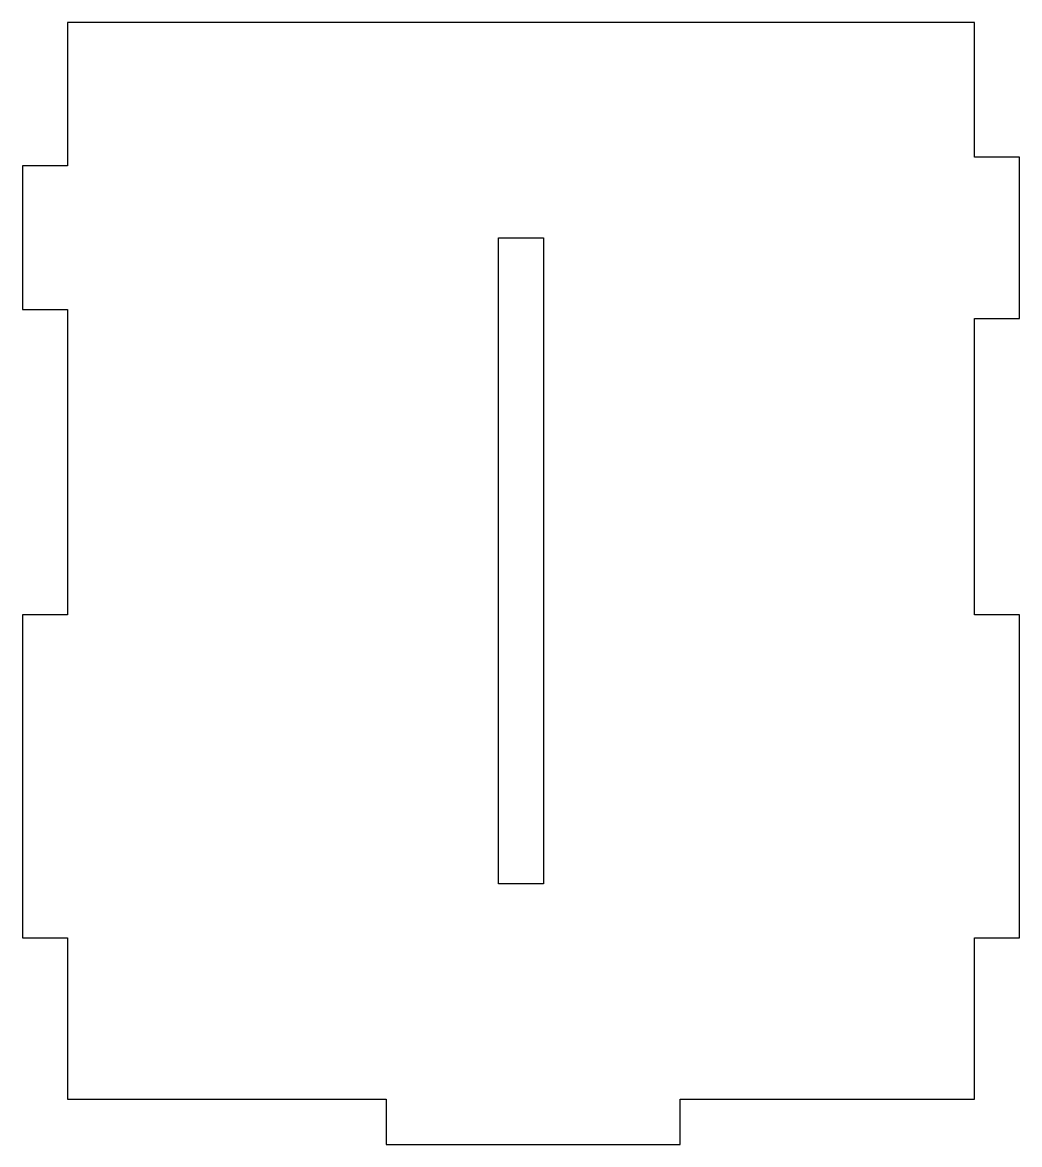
# Model space of a CAD drawing. Header units: millimetres. Extents: x -93 to 0, y -4 to 100.
import ezdxf

# ---------------------------------------------------------------- set-up
doc = ezdxf.new("R2010")
doc.units = ezdxf.units.MM
doc.layers.get('0').update_dxf_attribs({"linetype": 'CONTINUOUS'})

msp = doc.modelspace()

# ---------------------------------------------------------------- linework, layer by layer
for points in [[(-88.4, 100), (-88.4, 86.67), (-92.6, 86.67), (-92.6, 73.33), (-88.4, 73.33), (-88.4, 45), (-92.6, 45), (-92.6, 15), (-88.4, 15), (-88.4, 0), (-58.81, 0), (-58.81, -4.2), (-31.51, -4.2), (-31.51, 0), (-4.2, 0), (-4.2, 15), (0, 15), (0, 45), (-4.2, 45), (-4.2, 72.5), (0, 72.5), (0, 87.5), (-4.2, 87.5), (-4.2, 100)], [(-48.4, 20), (-48.4, 80), (-44.2, 80), (-44.2, 20)]]:
    msp.add_lwpolyline(points, close=True)

doc.saveas('drawing.dxf')
